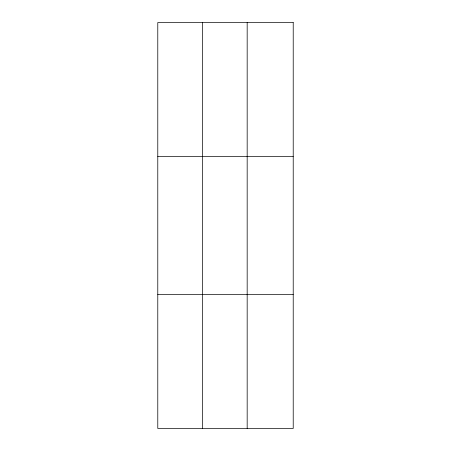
<?xml version="1.0" encoding="UTF-8"?>
<svg xmlns="http://www.w3.org/2000/svg" width="451" height="451" viewBox="0 0 451 451"><rect width="100%" height="100%" fill="white"/><g stroke="black" fill="none" stroke-linecap="round" stroke-linejoin="round"><path stroke-width="0.68" d="M202.476 428.45L202.476 22.55M247.171 428.45L247.171 22.55M157.782 156.497L293.218 156.497M157.782 294.503L293.218 294.503M293.218 22.55L293.218 428.45L157.782 428.45L157.782 22.55L293.218 22.55"/></g></svg>
